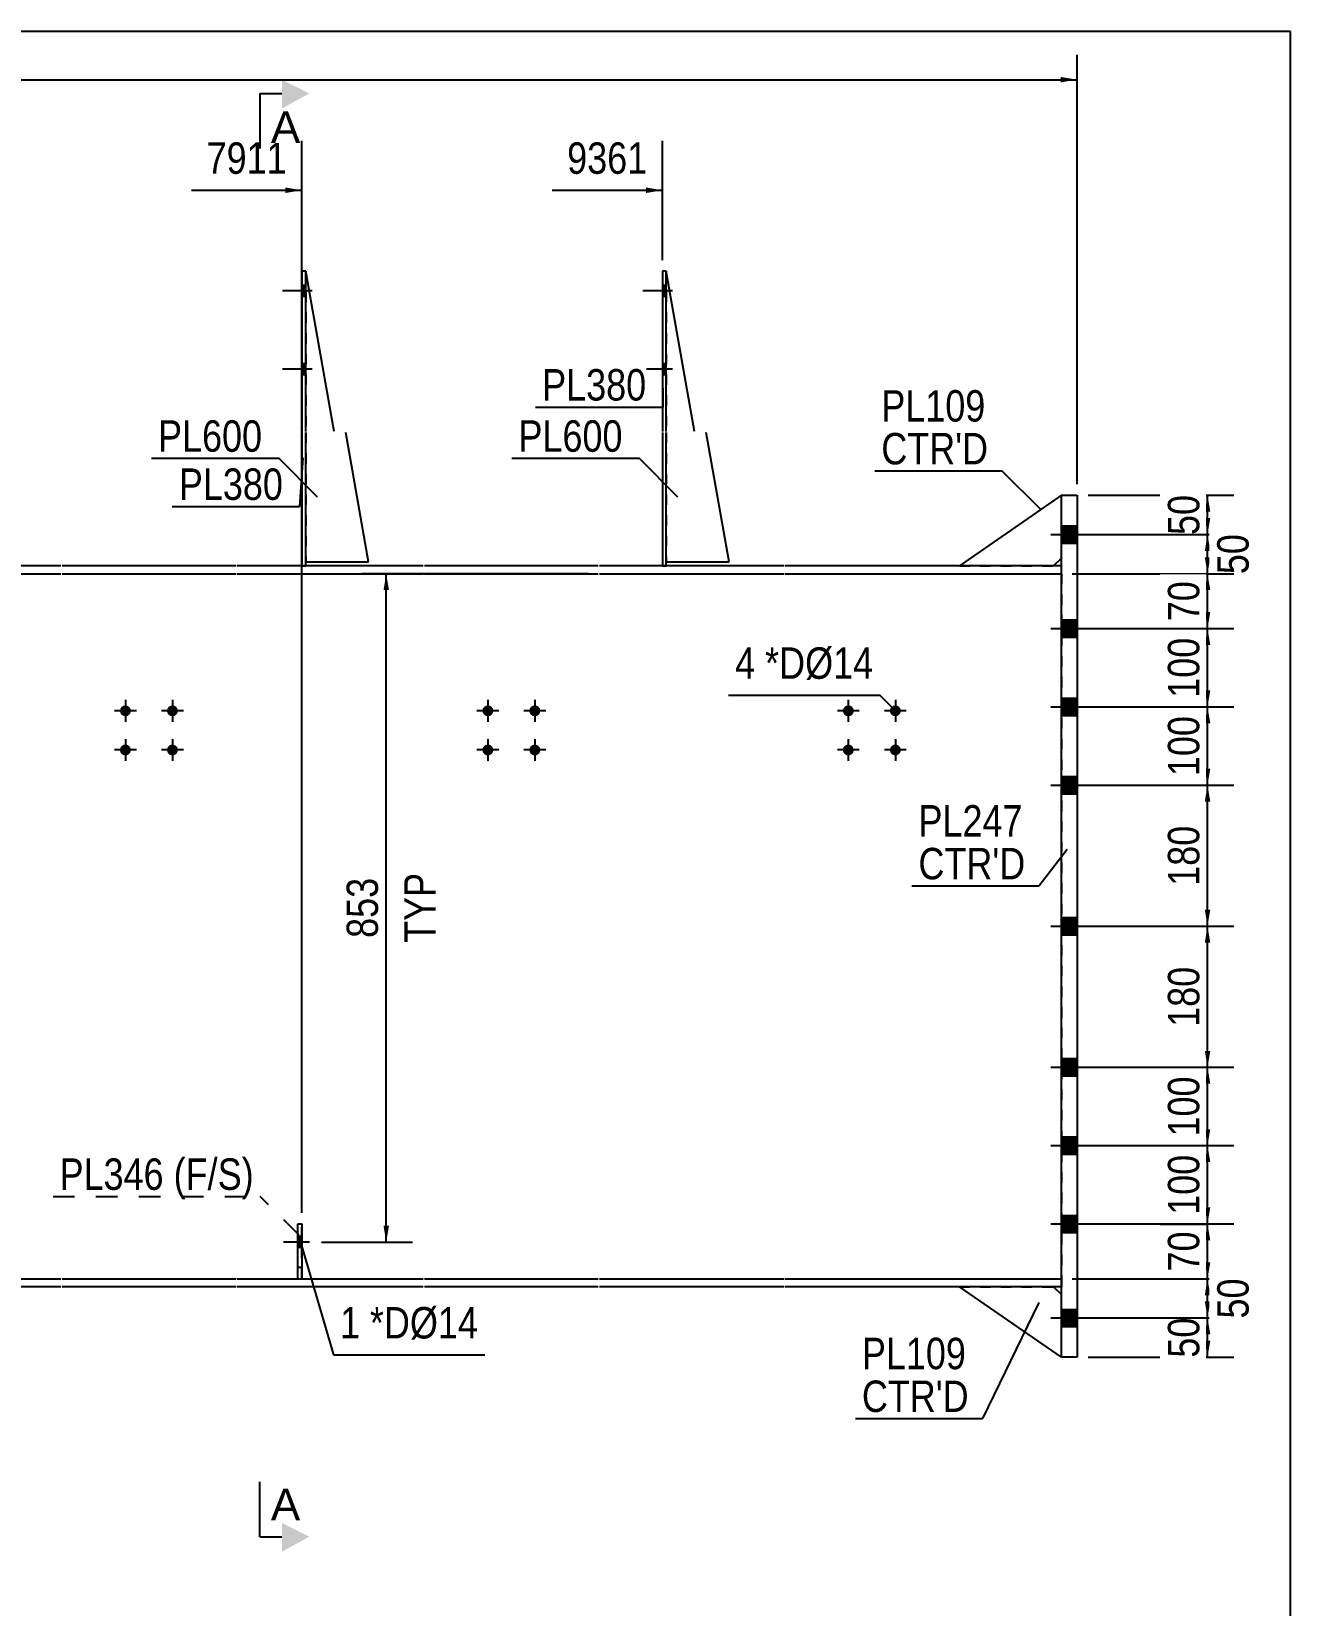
# Model space of a CAD drawing. Header units: millimetres. Extents: x -236 to 177, y -180 to 107.
# Drawn here: x 62 to 176.9, y -36.9 to 106.6 of the extents above; entities that cross this region are included whole.
import ezdxf

# ---------------------------------------------------------------- set-up
doc = ezdxf.new("R2010")
doc.units = ezdxf.units.MM
doc.linetypes.add('DXK_LINE_DOT1', pattern=[1.8814, 0.9407, -0.9407])
doc.linetypes.add('DXK_LINE_DOT2', pattern=[3.9198, 1.9599, -1.9599])
doc.styles.add('Arial', font='ARIAL.TTF', dxfattribs={"height": 0.2})
doc.styles.add('Arial Narrow', font='ARIALN.TTF', dxfattribs={"height": 0.2})

# ---------------------------------------------------------------- blocks, each defined once
blk = doc.blocks.new('Unknown-623346362-1210')
at = {"color": 5, "linetype": 'Continuous'}
for p, q in [((176.87, 106.57), (-233.13, 106.57)), ((176.87, -180.43), (176.87, 106.57))]:
    blk.add_line(p, q, dxfattribs=at)
blk = doc.blocks.new('Bolt-623346362-2163 - 1680')
at = {"linetype": 'Continuous'}
for points in [[(119.94, 82.42), (119.94, 83.42), (119.59, 83.42), (119.59, 82.42)], [(119.94, 82.42), (119.94, 83.42), (119.59, 83.42), (119.59, 82.42)], [(119.94, 75.28), (119.94, 76.28), (119.59, 76.28), (119.59, 75.28)], [(119.94, 75.28), (119.94, 76.28), (119.59, 76.28), (119.59, 75.28)]]:
    blk.add_hatch(color=3, dxfattribs=at).paths.add_polyline_path(points)
at = {"color": 3, "linetype": 'Continuous'}
for p, q in [((119.94, 83.42), (119.59, 83.42)), ((119.94, 83.42), (119.59, 83.42)), ((120.51, 82.92), (117.8, 82.92)), ((120.51, 82.92), (117.8, 82.92)), ((119.94, 82.42), (119.59, 82.42)), ((119.94, 82.42), (119.59, 82.42)), ((119.94, 76.28), (119.59, 76.28)), ((119.94, 76.28), (119.59, 76.28)), ((120.51, 75.78), (117.8, 75.78)), ((120.51, 75.78), (117.8, 75.78)), ((119.94, 75.28), (119.59, 75.28)), ((119.94, 75.28), (119.59, 75.28))]:
    blk.add_line(p, q, dxfattribs=at)
blk = doc.blocks.new('Part-623346362-2196 - 1680')
at = {"color": 2, "linetype": 'Continuous'}
for p, q in [((87.07, 84.71), (86.71, 84.71)), ((86.71, 84.71), (86.71, 70.1)), ((87.07, 70.1), (87.07, 84.71)), ((86.71, 70), (86.71, 57.86)), ((87.07, 57.86), (87.07, 70))]:
    blk.add_line(p, q, dxfattribs=at)
at = {"color": 7, "linetype": 'DXK_LINE_DOT1'}
blk.add_line((86.71, 57.86), (87.07, 57.86), dxfattribs=at)
blk = doc.blocks.new('Part-623346362-2017 - 1680')
at = {"color": 2, "linetype": 'Continuous'}
for p, q in [((155.97, 64.29), (157.4, 64.29)), ((155.97, -14.29), (155.97, 64.29)), ((157.4, 64.29), (157.4, -14.29)), ((157.4, -14.29), (155.97, -14.29))]:
    blk.add_line(p, q, dxfattribs=at)
blk = doc.blocks.new('Part-623346362-1913 - 1680')
at = {"color": 2, "linetype": 'Continuous'}
for p, q in [((89.64, 70.1), (87.07, 84.71)), ((92.78, 58.21), (90.71, 70)), ((87.07, 58.21), (92.78, 58.21))]:
    blk.add_line(p, q, dxfattribs=at)
at = {"color": 7, "linetype": 'DXK_LINE_DOT1'}
for p, q in [((87.07, 84.71), (87.07, 70.1)), ((87.07, 70), (87.07, 58.21))]:
    blk.add_line(p, q, dxfattribs=at)
blk = doc.blocks.new('Part-623346362-2093 - 1680')
at = {"color": 7, "linetype": 'DXK_LINE_DOT1'}
for p, q in [((86.35, -7.14), (86.35, -2.14)), ((86.35, -2.14), (86.71, -2.14)), ((86.71, -7.14), (86.71, -2.14)), ((86.35, -6.07), (86.71, -6.07))]:
    blk.add_line(p, q, dxfattribs=at)
blk = doc.blocks.new('Bolt-623346362-2162 - 1680')
at = {"linetype": 'Continuous'}
for points in [[(155.97, 61.5), (155.97, 59.93), (157.4, 59.93), (157.4, 61.5)], [(155.97, 61.5), (155.97, 59.93), (157.4, 59.93), (157.4, 61.5)], [(155.97, 52.93), (155.97, 51.36), (157.4, 51.36), (157.4, 52.93)], [(155.97, 52.93), (155.97, 51.36), (157.4, 51.36), (157.4, 52.93)], [(155.97, 45.79), (155.97, 44.21), (157.4, 44.21), (157.4, 45.79)], [(155.97, 45.79), (155.97, 44.21), (157.4, 44.21), (157.4, 45.79)], [(155.97, 38.64), (155.97, 37.07), (157.4, 37.07), (157.4, 38.64)], [(155.97, 38.64), (155.97, 37.07), (157.4, 37.07), (157.4, 38.64)], [(155.97, 25.79), (155.97, 24.21), (157.4, 24.21), (157.4, 25.79)], [(155.97, 25.79), (155.97, 24.21), (157.4, 24.21), (157.4, 25.79)], [(155.97, 12.93), (155.97, 11.36), (157.4, 11.36), (157.4, 12.93)], [(155.97, 12.93), (155.97, 11.36), (157.4, 11.36), (157.4, 12.93)], [(155.97, 5.79), (155.97, 4.21), (157.4, 4.21), (157.4, 5.79)], [(155.97, 5.79), (155.97, 4.21), (157.4, 4.21), (157.4, 5.79)], [(155.97, -1.36), (155.97, -2.93), (157.4, -2.93), (157.4, -1.36)], [(155.97, -1.36), (155.97, -2.93), (157.4, -2.93), (157.4, -1.36)], [(155.97, -9.93), (155.97, -11.5), (157.4, -11.5), (157.4, -9.93)], [(155.97, -9.93), (155.97, -11.5), (157.4, -11.5), (157.4, -9.93)]]:
    blk.add_hatch(color=3, dxfattribs=at).paths.add_polyline_path(points)
at = {"color": 3, "linetype": 'Continuous'}
for p, q in [((155.01, 60.71), (161.68, 60.71)), ((155.01, 60.71), (161.68, 60.71)), ((155.97, 61.5), (157.4, 61.5)), ((155.97, 61.5), (157.4, 61.5)), ((155.97, 59.93), (157.4, 59.93)), ((155.97, 59.93), (157.4, 59.93)), ((155.01, 52.14), (161.68, 52.14)), ((155.01, 52.14), (161.68, 52.14)), ((155.97, 52.93), (157.4, 52.93)), ((155.97, 52.93), (157.4, 52.93)), ((155.97, 51.36), (157.4, 51.36)), ((155.97, 51.36), (157.4, 51.36)), ((155.01, 45), (161.68, 45)), ((155.01, 45), (161.68, 45)), ((155.97, 45.79), (157.4, 45.79)), ((155.97, 45.79), (157.4, 45.79)), ((155.97, 44.21), (157.4, 44.21)), ((155.97, 44.21), (157.4, 44.21)), ((155.01, 37.86), (161.68, 37.86)), ((155.01, 37.86), (161.68, 37.86)), ((155.97, 38.64), (157.4, 38.64)), ((155.97, 38.64), (157.4, 38.64)), ((155.97, 37.07), (157.4, 37.07)), ((155.97, 37.07), (157.4, 37.07)), ((155.01, 25), (161.68, 25)), ((155.01, 25), (161.68, 25)), ((155.97, 25.79), (157.4, 25.79)), ((155.97, 25.79), (157.4, 25.79)), ((155.97, 24.21), (157.4, 24.21)), ((155.97, 24.21), (157.4, 24.21)), ((155.97, 12.93), (157.4, 12.93)), ((155.97, 12.93), (157.4, 12.93)), ((155.01, 12.14), (161.68, 12.14)), ((155.01, 12.14), (161.68, 12.14)), ((155.97, 11.36), (157.4, 11.36)), ((155.97, 11.36), (157.4, 11.36)), ((155.97, 5.79), (157.4, 5.79)), ((155.97, 5.79), (157.4, 5.79)), ((155.01, 5), (161.68, 5)), ((155.01, 5), (161.68, 5)), ((155.97, 4.21), (157.4, 4.21)), ((155.97, 4.21), (157.4, 4.21)), ((155.97, -1.36), (157.4, -1.36)), ((155.97, -1.36), (157.4, -1.36)), ((155.01, -2.14), (161.68, -2.14)), ((155.01, -2.14), (161.68, -2.14)), ((155.97, -2.93), (157.4, -2.93)), ((155.97, -2.93), (157.4, -2.93)), ((155.97, -9.93), (157.4, -9.93)), ((155.97, -9.93), (157.4, -9.93)), ((155.01, -10.71), (161.68, -10.71)), ((155.01, -10.71), (161.68, -10.71)), ((155.97, -11.5), (157.4, -11.5)), ((155.97, -11.5), (157.4, -11.5))]:
    blk.add_line(p, q, dxfattribs=at)
blk = doc.blocks.new('Part-623346362-2088 - 1680')
at = {"color": 2, "linetype": 'Continuous'}
for p, q in [((155.97, 64.29), (146.68, 57.86)), ((155.25, 57.86), (155.97, 58.57))]:
    blk.add_line(p, q, dxfattribs=at)
at = {"color": 7, "linetype": 'DXK_LINE_DOT1'}
for p, q in [((155.97, 58.57), (155.97, 64.29)), ((146.68, 57.86), (155.25, 57.86))]:
    blk.add_line(p, q, dxfattribs=at)
blk = doc.blocks.new('Part-623346362-1907 - 1680')
at = {"color": 2, "linetype": 'Continuous'}
for p, q in [((119.94, 84.71), (119.59, 84.71)), ((119.59, 84.71), (119.59, 70.1)), ((119.94, 70.1), (119.94, 84.71)), ((119.59, 70), (119.59, 57.86)), ((119.94, 57.86), (119.94, 70))]:
    blk.add_line(p, q, dxfattribs=at)
at = {"color": 7, "linetype": 'DXK_LINE_DOT1'}
blk.add_line((119.59, 57.86), (119.94, 57.86), dxfattribs=at)
blk = doc.blocks.new('Bolt-623346362-1908 - 1680')
at = {"linetype": 'Continuous'}
for points in [[(87.07, 82.42), (87.07, 83.42), (86.71, 83.42), (86.71, 82.42)], [(87.07, 82.42), (87.07, 83.42), (86.71, 83.42), (86.71, 82.42)], [(87.07, 75.28), (87.07, 76.28), (86.71, 76.28), (86.71, 75.28)], [(87.07, 75.28), (87.07, 76.28), (86.71, 76.28), (86.71, 75.28)]]:
    blk.add_hatch(color=3, dxfattribs=at).paths.add_polyline_path(points)
at = {"color": 3, "linetype": 'Continuous'}
for p, q in [((87.07, 83.42), (86.71, 83.42)), ((87.07, 83.42), (86.71, 83.42)), ((87.64, 82.92), (84.93, 82.92)), ((87.64, 82.92), (84.93, 82.92)), ((87.07, 82.42), (86.71, 82.42)), ((87.07, 82.42), (86.71, 82.42)), ((87.07, 76.28), (86.71, 76.28)), ((87.07, 76.28), (86.71, 76.28)), ((87.64, 75.78), (84.93, 75.78)), ((87.64, 75.78), (84.93, 75.78)), ((87.07, 75.28), (86.71, 75.28)), ((87.07, 75.28), (86.71, 75.28))]:
    blk.add_line(p, q, dxfattribs=at)
blk = doc.blocks.new('Part-623346362-1966 - 1680')
at = {"color": 2, "linetype": 'Continuous'}
for p, q in [((155.97, -14.29), (146.68, -7.86)), ((155.25, -7.86), (155.97, -8.57))]:
    blk.add_line(p, q, dxfattribs=at)
at = {"color": 7, "linetype": 'DXK_LINE_DOT1'}
for p, q in [((146.68, -7.86), (155.25, -7.86)), ((155.97, -14.29), (155.97, -8.57))]:
    blk.add_line(p, q, dxfattribs=at)
blk = doc.blocks.new('Part-623346362-1988 - 1680')
at = {"color": 7, "linetype": 'DXK_LINE_DOT1'}
for p, q in [((31.77, 57.14), (31.77, -7.14)), ((31.77, 57.14), (47.81, 57.14)), ((47.91, 57.14), (64.73, 57.14)), ((64.83, 57.14), (80.68, 57.14)), ((80.78, 57.14), (97.78, 57.14)), ((97.88, 57.14), (113.74, 57.14)), ((113.84, 57.14), (130.66, 57.14)), ((130.76, 57.14), (155.97, 57.14)), ((155.97, 57.14), (155.97, -7.14)), ((31.77, -7.14), (47.81, -7.14)), ((47.91, -7.14), (64.73, -7.14)), ((64.83, -7.14), (80.68, -7.14)), ((80.78, -7.14), (97.78, -7.14)), ((97.88, -7.14), (113.74, -7.14)), ((113.84, -7.14), (130.66, -7.14)), ((130.76, -7.14), (155.97, -7.14))]:
    blk.add_line(p, q, dxfattribs=at)
blk = doc.blocks.new('Part-623346362-2061 - 1680')
at = {"color": 2, "linetype": 'Continuous'}
for p, q in [((26.67, 57.86), (21.67, 57.86)), ((47.81, 57.86), (26.77, 57.86)), ((64.73, 57.86), (47.91, 57.86)), ((80.68, 57.86), (64.83, 57.86)), ((97.78, 57.86), (80.78, 57.86)), ((113.74, 57.86), (97.88, 57.86)), ((130.66, 57.86), (113.84, 57.86)), ((155.97, 57.86), (130.76, 57.86)), ((21.67, 57.14), (26.67, 57.14)), ((26.77, 57.14), (47.81, 57.14)), ((47.91, 57.14), (64.73, 57.14)), ((64.83, 57.14), (80.68, 57.14)), ((80.78, 57.14), (97.78, 57.14)), ((97.88, 57.14), (113.74, 57.14)), ((113.84, 57.14), (130.66, 57.14)), ((130.76, 57.14), (155.97, 57.14))]:
    blk.add_line(p, q, dxfattribs=at)
at = {"color": 7, "linetype": 'DXK_LINE_DOT1'}
for p, q in [((21.67, 57.86), (21.67, 57.14)), ((155.97, 57.14), (155.97, 57.86))]:
    blk.add_line(p, q, dxfattribs=at)
blk = doc.blocks.new('Bolt-623346362-2210 - 1680')
at = {"color": 3, "linetype": 'DXK_LINE_DOT2'}
for p, q in [((86.71, -3.29), (86.35, -3.29)), ((87.28, -3.79), (86.35, -3.79)), ((86.71, -4.29), (86.35, -4.29))]:
    blk.add_line(p, q, dxfattribs=at)
blk = doc.blocks.new('Part-623346362-2252 - 1680')
at = {"color": 2, "linetype": 'Continuous'}
for p, q in [((21.67, -7.14), (26.67, -7.14)), ((26.77, -7.14), (47.81, -7.14)), ((47.91, -7.14), (64.73, -7.14)), ((64.83, -7.14), (80.68, -7.14)), ((80.78, -7.14), (97.78, -7.14)), ((97.88, -7.14), (113.74, -7.14)), ((113.84, -7.14), (130.66, -7.14)), ((130.76, -7.14), (155.97, -7.14)), ((26.67, -7.86), (21.67, -7.86)), ((47.81, -7.86), (26.77, -7.86)), ((64.73, -7.86), (47.91, -7.86)), ((80.68, -7.86), (64.83, -7.86)), ((97.78, -7.86), (80.78, -7.86)), ((113.74, -7.86), (97.88, -7.86)), ((130.66, -7.86), (113.84, -7.86)), ((155.97, -7.86), (130.76, -7.86))]:
    blk.add_line(p, q, dxfattribs=at)
at = {"color": 7, "linetype": 'DXK_LINE_DOT1'}
for p, q in [((21.67, -7.86), (21.67, -7.14)), ((155.97, -7.14), (155.97, -7.86))]:
    blk.add_line(p, q, dxfattribs=at)
blk = doc.blocks.new('Bolt-623346362-2312 - 1680')
at = {"linetype": 'Continuous'}
for points in [[(104.17, 44.64, -1), (103.17, 44.64, -1)], [(108.45, 44.64, -1), (107.45, 44.64, -1)], [(104.17, 41.07, -1), (103.17, 41.07, -1)], [(108.45, 41.07, -1), (107.45, 41.07, -1)]]:
    blk.add_hatch(color=3, dxfattribs=at).paths.add_polyline_path(points)
at = {"color": 3, "linetype": 'Continuous'}
for p, q in [((104.67, 44.64), (102.67, 44.64)), ((103.67, 45.64), (103.67, 43.64)), ((108.95, 44.64), (106.95, 44.64)), ((107.95, 45.64), (107.95, 43.64)), ((103.67, 42.07), (103.67, 40.07)), ((107.95, 42.07), (107.95, 40.07)), ((104.67, 41.07), (102.67, 41.07)), ((108.95, 41.07), (106.95, 41.07))]:
    blk.add_line(p, q, dxfattribs=at)
blk = doc.blocks.new('Bolt-623346362-2313 - 1680')
at = {"linetype": 'Continuous'}
for points in [[(71.11, 44.64, -1), (70.11, 44.64, -1)], [(75.4, 44.64, -1), (74.4, 44.64, -1)], [(71.11, 41.07, -1), (70.11, 41.07, -1)], [(75.4, 41.07, -1), (74.4, 41.07, -1)]]:
    blk.add_hatch(color=3, dxfattribs=at).paths.add_polyline_path(points)
at = {"color": 3, "linetype": 'Continuous'}
for p, q in [((71.61, 44.64), (69.61, 44.64)), ((70.61, 45.64), (70.61, 43.64)), ((75.9, 44.64), (73.9, 44.64)), ((74.9, 45.64), (74.9, 43.64)), ((70.61, 42.07), (70.61, 40.07)), ((74.9, 42.07), (74.9, 40.07)), ((71.61, 41.07), (69.61, 41.07)), ((75.9, 41.07), (73.9, 41.07))]:
    blk.add_line(p, q, dxfattribs=at)
blk = doc.blocks.new('Part-623346362-12278 - 1680')
at = {"color": 2, "linetype": 'Continuous'}
for p, q in [((122.51, 70.1), (119.94, 84.71)), ((125.66, 58.21), (123.58, 70)), ((119.94, 58.21), (125.66, 58.21))]:
    blk.add_line(p, q, dxfattribs=at)
at = {"color": 7, "linetype": 'DXK_LINE_DOT1'}
for p, q in [((119.94, 84.71), (119.94, 70.1)), ((119.94, 70), (119.94, 58.21))]:
    blk.add_line(p, q, dxfattribs=at)
blk = doc.blocks.new('Part-623346362-12279 - 1680')
at = {"color": 2, "linetype": 'Continuous'}
for p, q in [((86.35, -7.14), (86.35, -2.14)), ((86.35, -2.14), (86.71, -2.14)), ((86.71, -2.14), (86.71, -7.14))]:
    blk.add_line(p, q, dxfattribs=at)
blk = doc.blocks.new('Bolt-623346362-12286 - 1680')
at = {"linetype": 'Continuous'}
for points in [[(137.04, 44.64, -1), (136.04, 44.64, -1)], [(141.33, 44.64, -1), (140.33, 44.64, -1)], [(137.04, 41.07, -1), (136.04, 41.07, -1)], [(141.33, 41.07, -1), (140.33, 41.07, -1)]]:
    blk.add_hatch(color=3, dxfattribs=at).paths.add_polyline_path(points)
at = {"color": 3, "linetype": 'Continuous'}
for p, q in [((137.54, 44.64), (135.54, 44.64)), ((136.54, 45.64), (136.54, 43.64)), ((141.83, 44.64), (139.83, 44.64)), ((140.83, 45.64), (140.83, 43.64)), ((136.54, 42.07), (136.54, 40.07)), ((140.83, 42.07), (140.83, 40.07)), ((137.54, 41.07), (135.54, 41.07)), ((141.83, 41.07), (139.83, 41.07))]:
    blk.add_line(p, q, dxfattribs=at)
blk = doc.blocks.new('Bolt-623346362-12287 - 1680')
at = {"linetype": 'Continuous'}
blk.add_hatch(color=3, dxfattribs=at).paths.add_polyline_path([(86.71, -4.29), (86.71, -3.29), (86.35, -3.29), (86.35, -4.29)])
at = {"color": 3, "linetype": 'Continuous'}
for p, q in [((87.39, -3.79), (85.03, -3.79)), ((86.71, -3.29), (86.35, -3.29)), ((86.71, -4.29), (86.35, -4.29))]:
    blk.add_line(p, q, dxfattribs=at)
blk = doc.blocks.new('StraightDimension-623346362-8347 - 1680')
at = {"linetype": 'Continuous'}
for points in [[(169.05, -3.64), (169.3, -2.14), (169.55, -3.64)], [(169.55, -5.64), (169.3, -7.14), (169.05, -5.64)]]:
    blk.add_hatch(color=7, dxfattribs=at).paths.add_polyline_path(points)
at = {"color": 7, "linetype": 'Continuous'}
for p, q in [((156.97, -2.14), (171.7, -2.14)), ((169.3, -7.14), (169.3, -2.14)), ((156.97, -7.14), (171.7, -7.14))]:
    blk.add_line(p, q, dxfattribs=at)
at = {"color": 0}
blk.add_wipeout([(169.15, -2.21), (164.95, -2.21), (164.95, -7.07), (169.15, -7.07)], dxfattribs=at)
at = {"color": 3, "style": 'Arial Narrow'}
blk.add_text('70', height=2.863, rotation=90.0002, dxfattribs=at).set_placement((168.55, -6.47))
blk = doc.blocks.new('StraightDimension-623346362-13445 - 1680')
at = {"linetype": 'Continuous'}
blk.add_hatch(color=7, dxfattribs=at).paths.add_polyline_path([(85.21, 92.35), (86.71, 92.1), (85.21, 91.85)])
at = {"color": 7, "linetype": 'Continuous'}
for p, q in [((86.71, -1.14), (86.71, 96.6)), ((76.65, 92.1), (86.71, 92.1))]:
    blk.add_line(p, q, dxfattribs=at)
at = {"color": 0}
blk.add_wipeout([(85.94, 93), (85.94, 97.2), (77.42, 97.2), (77.42, 93)], dxfattribs=at)
at = {"color": 3, "style": 'Arial Narrow'}
blk.add_text('7911', height=2.863, dxfattribs=at).set_placement((78.02, 93.6))
blk = doc.blocks.new('StraightDimension-623346362-8349 - 1680')
at = {"linetype": 'Continuous'}
for points in [[(169.05, -12.21), (169.3, -10.71), (169.55, -12.21)], [(169.55, -12.79), (169.3, -14.29), (169.05, -12.79)]]:
    blk.add_hatch(color=7, dxfattribs=at).paths.add_polyline_path(points)
at = {"color": 7, "linetype": 'Continuous'}
for p, q in [((156.97, -10.71), (171.7, -10.71)), ((169.3, -14.29), (169.3, -10.71)), ((158.4, -14.29), (171.7, -14.29))]:
    blk.add_line(p, q, dxfattribs=at)
at = {"color": 0}
blk.add_wipeout([(169.15, -10.07), (164.95, -10.07), (164.95, -14.93), (169.15, -14.93)], dxfattribs=at)
at = {"color": 3, "style": 'Arial Narrow'}
blk.add_text('50', height=2.863, rotation=90.0002, dxfattribs=at).set_placement((168.55, -14.33))
blk = doc.blocks.new('StraightDimension-623346362-2369 - 1680')
at = {"linetype": 'Continuous'}
blk.add_hatch(color=7, dxfattribs=at).paths.add_polyline_path([(155.9, 102.43), (157.4, 102.18), (155.9, 101.93)])
at = {"color": 7, "linetype": 'Continuous'}
for p, q in [((157.4, 65.29), (157.4, 104.43)), ((-215.36, 102.18), (157.4, 102.18))]:
    blk.add_line(p, q, dxfattribs=at)
blk = doc.blocks.new('StraightDimension-623346362-2830 - 1680')
at = {"linetype": 'Continuous'}
for points in [[(94.15, 55.64), (94.4, 57.14), (94.65, 55.64)], [(94.65, -2.29), (94.4, -3.79), (94.15, -2.29)]]:
    blk.add_hatch(color=7, dxfattribs=at).paths.add_polyline_path(points)
at = {"color": 7, "linetype": 'Continuous'}
for p, q in [((112.83, 57.14), (92.15, 57.14)), ((94.4, -3.79), (94.4, 57.14)), ((88.48, -3.79), (96.8, -3.79))]:
    blk.add_line(p, q, dxfattribs=at)
at = {"color": 0, "linetype": 'Continuous'}
blk.add_wipeout([(99.5, 30.47), (95.3, 30.47), (95.3, 22.88), (99.5, 22.88)], dxfattribs=at)
at = {"color": 3, "linetype": 'Continuous', "style": 'Arial Narrow'}
blk.add_text('TYP', height=2.863, rotation=90.0002, dxfattribs=at).set_placement((98.9, 23.48))
at = {"color": 0}
blk.add_wipeout([(94.25, 30.02), (90.05, 30.02), (90.05, 23.34), (94.25, 23.34)], dxfattribs=at)
at = {"color": 3, "style": 'Arial Narrow'}
blk.add_text('853', height=2.863, rotation=90.0002, dxfattribs=at).set_placement((93.65, 23.94))
blk = doc.blocks.new('StraightDimension-623346362-8338 - 1680')
at = {"linetype": 'Continuous'}
for points in [[(169.05, 62.79), (169.3, 64.29), (169.55, 62.79)], [(169.55, 62.21), (169.3, 60.71), (169.05, 62.21)]]:
    blk.add_hatch(color=7, dxfattribs=at).paths.add_polyline_path(points)
at = {"color": 7, "linetype": 'Continuous'}
for p, q in [((158.4, 64.29), (171.7, 64.29)), ((169.3, 60.71), (169.3, 64.29)), ((156.97, 60.71), (171.7, 60.71))]:
    blk.add_line(p, q, dxfattribs=at)
at = {"color": 0}
blk.add_wipeout([(169.15, 64.93), (164.95, 64.93), (164.95, 60.07), (169.15, 60.07)], dxfattribs=at)
at = {"color": 3, "style": 'Arial Narrow'}
blk.add_text('50', height=2.863, rotation=90.0002, dxfattribs=at).set_placement((168.55, 60.67))
blk = doc.blocks.new('StraightDimension-623346362-8339 - 1680')
at = {"linetype": 'Continuous'}
for points in [[(169.05, 59.21), (169.3, 60.71), (169.55, 59.21)], [(169.55, 58.64), (169.3, 57.14), (169.05, 58.64)]]:
    blk.add_hatch(color=7, dxfattribs=at).paths.add_polyline_path(points)
at = {"color": 7, "linetype": 'Continuous'}
for p, q in [((156.97, 60.71), (171.55, 60.71)), ((169.3, 57.14), (169.3, 60.71)), ((156.97, 57.14), (171.55, 57.14))]:
    blk.add_line(p, q, dxfattribs=at)
at = {"color": 0}
blk.add_wipeout([(173.65, 61.36), (169.45, 61.36), (169.45, 56.5), (173.65, 56.5)], dxfattribs=at)
at = {"color": 3, "style": 'Arial Narrow'}
blk.add_text('50', height=2.863, rotation=90.0002, dxfattribs=at).set_placement((173.05, 57.1))
blk = doc.blocks.new('StraightDimension-623346362-8340 - 1680')
at = {"linetype": 'Continuous'}
for points in [[(169.05, 55.64), (169.3, 57.14), (169.55, 55.64)], [(169.55, 53.64), (169.3, 52.14), (169.05, 53.64)]]:
    blk.add_hatch(color=7, dxfattribs=at).paths.add_polyline_path(points)
at = {"color": 7, "linetype": 'Continuous'}
for p, q in [((156.97, 57.14), (171.7, 57.14)), ((169.3, 52.14), (169.3, 57.14)), ((156.97, 52.14), (171.7, 52.14))]:
    blk.add_line(p, q, dxfattribs=at)
at = {"color": 0}
blk.add_wipeout([(169.15, 57.07), (164.95, 57.07), (164.95, 52.21), (169.15, 52.21)], dxfattribs=at)
at = {"color": 3, "style": 'Arial Narrow'}
blk.add_text('70', height=2.863, rotation=90.0002, dxfattribs=at).set_placement((168.55, 52.81))
blk = doc.blocks.new('StraightDimension-623346362-8341 - 1680')
at = {"linetype": 'Continuous'}
for points in [[(169.05, 50.64), (169.3, 52.14), (169.55, 50.64)], [(169.55, 46.5), (169.3, 45), (169.05, 46.5)]]:
    blk.add_hatch(color=7, dxfattribs=at).paths.add_polyline_path(points)
at = {"color": 7, "linetype": 'Continuous'}
for p, q in [((156.97, 52.14), (171.7, 52.14)), ((169.3, 45), (169.3, 52.14)), ((156.97, 45), (171.7, 45))]:
    blk.add_line(p, q, dxfattribs=at)
at = {"color": 0}
blk.add_wipeout([(169.15, 51.91), (164.95, 51.91), (164.95, 45.23), (169.15, 45.23)], dxfattribs=at)
at = {"color": 3, "style": 'Arial Narrow'}
blk.add_text('100', height=2.863, rotation=90.0002, dxfattribs=at).set_placement((168.55, 45.83))
blk = doc.blocks.new('StraightDimension-623346362-8342 - 1680')
at = {"linetype": 'Continuous'}
for points in [[(169.05, 43.5), (169.3, 45), (169.55, 43.5)], [(169.55, 39.36), (169.3, 37.86), (169.05, 39.36)]]:
    blk.add_hatch(color=7, dxfattribs=at).paths.add_polyline_path(points)
at = {"color": 7, "linetype": 'Continuous'}
for p, q in [((156.97, 45), (171.7, 45)), ((169.3, 37.86), (169.3, 45)), ((156.97, 37.86), (171.7, 37.86))]:
    blk.add_line(p, q, dxfattribs=at)
at = {"color": 0}
blk.add_wipeout([(169.15, 44.77), (164.95, 44.77), (164.95, 38.09), (169.15, 38.09)], dxfattribs=at)
at = {"color": 3, "style": 'Arial Narrow'}
blk.add_text('100', height=2.863, rotation=90.0002, dxfattribs=at).set_placement((168.55, 38.69))
blk = doc.blocks.new('StraightDimension-623346362-8343 - 1680')
at = {"linetype": 'Continuous'}
for points in [[(169.05, 36.36), (169.3, 37.86), (169.55, 36.36)], [(169.55, 26.5), (169.3, 25), (169.05, 26.5)]]:
    blk.add_hatch(color=7, dxfattribs=at).paths.add_polyline_path(points)
at = {"color": 7, "linetype": 'Continuous'}
for p, q in [((156.97, 37.86), (171.7, 37.86)), ((169.3, 25), (169.3, 37.86)), ((156.97, 25), (171.7, 25))]:
    blk.add_line(p, q, dxfattribs=at)
at = {"color": 0}
blk.add_wipeout([(169.15, 34.77), (164.95, 34.77), (164.95, 28.09), (169.15, 28.09)], dxfattribs=at)
at = {"color": 3, "style": 'Arial Narrow'}
blk.add_text('180', height=2.863, rotation=90.0002, dxfattribs=at).set_placement((168.55, 28.69))
blk = doc.blocks.new('StraightDimension-623346362-8344 - 1680')
at = {"linetype": 'Continuous'}
for points in [[(169.05, 23.5), (169.3, 25), (169.55, 23.5)], [(169.55, 13.64), (169.3, 12.14), (169.05, 13.64)]]:
    blk.add_hatch(color=7, dxfattribs=at).paths.add_polyline_path(points)
at = {"color": 7, "linetype": 'Continuous'}
for p, q in [((156.97, 25), (171.7, 25)), ((169.3, 12.14), (169.3, 25)), ((156.97, 12.14), (171.7, 12.14))]:
    blk.add_line(p, q, dxfattribs=at)
at = {"color": 0}
blk.add_wipeout([(169.15, 21.91), (164.95, 21.91), (164.95, 15.23), (169.15, 15.23)], dxfattribs=at)
at = {"color": 3, "style": 'Arial Narrow'}
blk.add_text('180', height=2.863, rotation=90.0002, dxfattribs=at).set_placement((168.55, 15.83))
blk = doc.blocks.new('StraightDimension-623346362-8345 - 1680')
at = {"linetype": 'Continuous'}
for points in [[(169.05, 10.64), (169.3, 12.14), (169.55, 10.64)], [(169.55, 6.5), (169.3, 5), (169.05, 6.5)]]:
    blk.add_hatch(color=7, dxfattribs=at).paths.add_polyline_path(points)
at = {"color": 7, "linetype": 'Continuous'}
for p, q in [((156.97, 12.14), (171.7, 12.14)), ((169.3, 5), (169.3, 12.14)), ((156.97, 5), (171.7, 5))]:
    blk.add_line(p, q, dxfattribs=at)
at = {"color": 0}
blk.add_wipeout([(169.15, 11.91), (164.95, 11.91), (164.95, 5.23), (169.15, 5.23)], dxfattribs=at)
at = {"color": 3, "style": 'Arial Narrow'}
blk.add_text('100', height=2.863, rotation=90.0002, dxfattribs=at).set_placement((168.55, 5.83))
blk = doc.blocks.new('StraightDimension-623346362-8346 - 1680')
at = {"linetype": 'Continuous'}
for points in [[(169.05, 3.5), (169.3, 5), (169.55, 3.5)], [(169.55, -0.64), (169.3, -2.14), (169.05, -0.64)]]:
    blk.add_hatch(color=7, dxfattribs=at).paths.add_polyline_path(points)
at = {"color": 7, "linetype": 'Continuous'}
for p, q in [((156.97, 5), (171.7, 5)), ((169.3, -2.14), (169.3, 5)), ((156.97, -2.14), (171.7, -2.14))]:
    blk.add_line(p, q, dxfattribs=at)
at = {"color": 0}
blk.add_wipeout([(169.15, 4.77), (164.95, 4.77), (164.95, -1.91), (169.15, -1.91)], dxfattribs=at)
at = {"color": 3, "style": 'Arial Narrow'}
blk.add_text('100', height=2.863, rotation=90.0002, dxfattribs=at).set_placement((168.55, -1.31))
blk = doc.blocks.new('StraightDimension-623346362-8348 - 1680')
at = {"linetype": 'Continuous'}
for points in [[(169.05, -8.64), (169.3, -7.14), (169.55, -8.64)], [(169.55, -9.21), (169.3, -10.71), (169.05, -9.21)]]:
    blk.add_hatch(color=7, dxfattribs=at).paths.add_polyline_path(points)
at = {"color": 7, "linetype": 'Continuous'}
for p, q in [((156.97, -7.14), (171.55, -7.14)), ((169.3, -10.71), (169.3, -7.14)), ((156.97, -10.71), (171.55, -10.71))]:
    blk.add_line(p, q, dxfattribs=at)
at = {"color": 0}
blk.add_wipeout([(173.65, -6.5), (169.45, -6.5), (169.45, -11.36), (173.65, -11.36)], dxfattribs=at)
at = {"color": 3, "style": 'Arial Narrow'}
blk.add_text('50', height=2.863, rotation=90.0002, dxfattribs=at).set_placement((173.05, -10.76))
blk = doc.blocks.new('StraightDimension-623346362-13444 - 1680')
at = {"linetype": 'Continuous'}
blk.add_hatch(color=7, dxfattribs=at).paths.add_polyline_path([(118.09, 92.35), (119.59, 92.1), (118.09, 91.85)])
at = {"color": 7, "linetype": 'Continuous'}
for p, q in [((119.59, 85.71), (119.59, 96.6)), ((109.52, 92.1), (119.59, 92.1))]:
    blk.add_line(p, q, dxfattribs=at)
at = {"color": 0}
blk.add_wipeout([(118.81, 93), (118.81, 97.2), (110.3, 97.2), (110.3, 93)], dxfattribs=at)
at = {"color": 3, "style": 'Arial Narrow'}
blk.add_text('9361', height=2.863, dxfattribs=at).set_placement((110.9, 93.6))
blk = doc.blocks.new('SectionMark-623346362-2873 - 1680')
at = {"color": 7, "linetype": 'Continuous'}
for p, q in [((82.88, 100.92), (82.88, 95.92)), ((82.88, 100.92), (84.88, 100.92)), ((82.88, -30.65), (82.88, -25.65)), ((82.88, -30.65), (84.88, -30.65))]:
    blk.add_line(p, q, dxfattribs=at)
at = {"color": 0, "linetype": 'Continuous'}
for points in [[(86.55, 96.42), (86.55, 99.42), (83.88, 99.42), (83.88, 96.42)], [(86.55, -29.15), (86.55, -26.15), (83.88, -26.15), (83.88, -29.15)]]:
    blk.add_wipeout(points, dxfattribs=at)
at = {"linetype": 'Continuous'}
for points in [[(84.88, 102.17), (87.38, 100.92), (84.88, 99.54)], [(84.88, -29.4), (87.38, -30.65), (84.88, -32.03)]]:
    blk.add_hatch(color=7, dxfattribs=at).paths.add_polyline_path(points)
at = {"color": 136, "linetype": 'Continuous', "style": 'Arial'}
for p in [(83.88, 96.42), (83.88, -29.15)]:
    blk.add_text('A', height=2.87, dxfattribs=at).set_placement(p)
blk = doc.blocks.new('Mark-623346362-2084 - 1680')
at = {"color": 7, "linetype": 'Continuous'}
blk.add_line((154.09, 62.98), (150.55, 66.51), dxfattribs=at)
at = {"color": 0}
for points in [[(149.05, 71.01), (149.05, 74.01), (139.55, 74.01), (139.55, 71.01)], [(149.31, 67.11), (149.31, 70.11), (139.55, 70.11), (139.55, 67.11)]]:
    blk.add_wipeout(points, dxfattribs=at)
for points in [[(149.05, 71.01), (149.05, 74.01), (139.55, 74.01), (139.55, 71.01)], [(149.31, 67.11), (149.31, 70.11), (139.55, 70.11), (139.55, 67.11)]]:
    blk.add_wipeout(points, dxfattribs=at)
at = {"color": 7, "linetype": 'Continuous'}
blk.add_line((138.95, 66.51), (150.55, 66.51), dxfattribs=at)
at = {"color": 3, "style": 'Arial Narrow'}
blk.add_text('PL109', height=2.863, dxfattribs=at).set_placement((139.55, 71.01))
at = {"color": 1, "style": 'Arial Narrow'}
blk.add_text("CTR'D", height=2.863, dxfattribs=at).set_placement((139.55, 67.11))
blk = doc.blocks.new('Mark-623346362-12386 - 1680')
at = {"color": 7, "linetype": 'Continuous'}
for p in [(125.62, 46.06), (140.83, 44.64)]:
    blk.add_line(p, (139.41, 46.06), dxfattribs=at)
at = {"color": 0}
for points in [[(128.05, 47.56), (128.05, 50.56), (126.22, 50.56), (126.22, 47.56)], [(132.6, 47.56), (132.6, 50.56), (128.95, 50.56), (128.95, 47.56)]]:
    blk.add_wipeout(points, dxfattribs=at)
for points in [[(128.05, 47.56), (128.05, 50.56), (126.22, 50.56), (126.22, 47.56)], [(132.6, 47.56), (132.6, 50.56), (128.95, 50.56), (128.95, 47.56)]]:
    blk.add_wipeout(points, dxfattribs=at)
at = {"color": 3, "style": 'Arial Narrow'}
blk.add_text('4', height=2.86, dxfattribs=at).set_placement((126.22, 47.56))
at = {"color": 0}
blk.add_wipeout([(138.81, 47.56), (138.81, 50.56), (132.6, 50.56), (132.6, 47.56)], dxfattribs=at)
blk.add_wipeout([(138.81, 47.56), (138.81, 50.56), (132.6, 50.56), (132.6, 47.56)], dxfattribs=at)
at = {"color": 3, "style": 'Arial Narrow'}
for s, p in [('*D', (128.95, 47.56)), ('Ø14', (132.6, 47.56))]:
    blk.add_text(s, height=2.863, dxfattribs=at).set_placement(p)
blk = doc.blocks.new('Mark-623346362-2013 - 1680')
at = {"color": 7, "linetype": 'Continuous'}
blk.add_line((156.51, 32), (153.95, 28.68), dxfattribs=at)
at = {"color": 0}
for points in [[(152.45, 33.18), (152.45, 36.18), (142.94, 36.18), (142.94, 33.18)], [(152.7, 29.28), (152.7, 32.28), (142.94, 32.28), (142.94, 29.28)]]:
    blk.add_wipeout(points, dxfattribs=at)
for points in [[(152.45, 33.18), (152.45, 36.18), (142.94, 36.18), (142.94, 33.18)], [(152.7, 29.28), (152.7, 32.28), (142.94, 32.28), (142.94, 29.28)]]:
    blk.add_wipeout(points, dxfattribs=at)
at = {"color": 7, "linetype": 'Continuous'}
blk.add_line((142.34, 28.68), (153.95, 28.68), dxfattribs=at)
at = {"color": 3, "style": 'Arial Narrow'}
blk.add_text('PL247', height=2.863, dxfattribs=at).set_placement((142.94, 33.18))
at = {"color": 1, "style": 'Arial Narrow'}
blk.add_text("CTR'D", height=2.863, dxfattribs=at).set_placement((142.94, 29.28))
blk = doc.blocks.new('Mark-623346362-1903 - 1680')
at = {"color": 7, "linetype": 'Continuous'}
blk.add_line((119.59, 75.82), (119.62, 72.33), dxfattribs=at)
at = {"color": 0}
blk.add_wipeout([(118.12, 72.93), (118.12, 75.93), (108.62, 75.93), (108.62, 72.93)], dxfattribs=at)
blk.add_wipeout([(118.12, 72.93), (118.12, 75.93), (108.62, 75.93), (108.62, 72.93)], dxfattribs=at)
at = {"color": 7, "linetype": 'Continuous'}
blk.add_line((108.02, 72.33), (119.62, 72.33), dxfattribs=at)
at = {"color": 3, "style": 'Arial Narrow'}
blk.add_text('PL380', height=2.863, dxfattribs=at).set_placement((108.62, 72.93))
blk = doc.blocks.new('Mark-623346362-1909 - 1680')
at = {"color": 7, "linetype": 'Continuous'}
blk.add_line((88.13, 64.12), (84.59, 67.66), dxfattribs=at)
at = {"color": 0}
blk.add_wipeout([(83.09, 68.26), (83.09, 71.26), (73.59, 71.26), (73.59, 68.26)], dxfattribs=at)
blk.add_wipeout([(83.09, 68.26), (83.09, 71.26), (73.59, 71.26), (73.59, 68.26)], dxfattribs=at)
at = {"color": 7, "linetype": 'Continuous'}
blk.add_line((72.99, 67.66), (84.59, 67.66), dxfattribs=at)
at = {"color": 3, "style": 'Arial Narrow'}
blk.add_text('PL600', height=2.863, dxfattribs=at).set_placement((73.59, 68.26))
blk = doc.blocks.new('Mark-623346362-1962 - 1680')
at = {"color": 7, "linetype": 'Continuous'}
blk.add_line((153.9, -9.3), (148.78, -19.88), dxfattribs=at)
at = {"color": 0}
for points in [[(147.28, -15.38), (147.28, -12.38), (137.78, -12.38), (137.78, -15.38)], [(147.53, -19.28), (147.53, -16.28), (137.78, -16.28), (137.78, -19.28)]]:
    blk.add_wipeout(points, dxfattribs=at)
for points in [[(147.28, -15.38), (147.28, -12.38), (137.78, -12.38), (137.78, -15.38)], [(147.53, -19.28), (147.53, -16.28), (137.78, -16.28), (137.78, -19.28)]]:
    blk.add_wipeout(points, dxfattribs=at)
at = {"color": 7, "linetype": 'Continuous'}
blk.add_line((137.18, -19.88), (148.78, -19.88), dxfattribs=at)
at = {"color": 3, "style": 'Arial Narrow'}
blk.add_text('PL109', height=2.863, dxfattribs=at).set_placement((137.78, -15.38))
at = {"color": 1, "style": 'Arial Narrow'}
blk.add_text("CTR'D", height=2.863, dxfattribs=at).set_placement((137.78, -19.28))
blk = doc.blocks.new('Mark-623346362-2089 - 1680')
at = {"color": 0}
for points in [[(74.11, 0.97), (74.11, 3.97), (64.61, 3.97), (64.61, 0.97)], [(82.31, 0.97), (82.31, 3.97), (75.01, 3.97), (75.01, 0.97)]]:
    blk.add_wipeout(points, dxfattribs=at)
for points in [[(74.11, 0.97), (74.11, 3.97), (64.61, 3.97), (64.61, 0.97)], [(82.31, 0.97), (82.31, 3.97), (75.01, 3.97), (75.01, 0.97)]]:
    blk.add_wipeout(points, dxfattribs=at)
at = {"color": 7, "linetype": 'DXK_LINE_DOT2'}
for p in [(64.01, 0.37), (86.45, -3.16)]:
    blk.add_line(p, (82.91, 0.37), dxfattribs=at)
at = {"color": 3, "style": 'Arial Narrow'}
for s, p in [('PL346', (64.61, 0.97)), ('(F/', (75.01, 0.97)), ('S)', (79.03, 0.97))]:
    blk.add_text(s, height=2.863, dxfattribs=at).set_placement(p)
blk = doc.blocks.new('Mark-623346362-2192 - 1680')
at = {"color": 7, "linetype": 'Continuous'}
blk.add_line((86.8, 67.69), (86.5, 63.27), dxfattribs=at)
at = {"color": 0}
blk.add_wipeout([(85, 63.87), (85, 66.87), (75.49, 66.87), (75.49, 63.87)], dxfattribs=at)
blk.add_wipeout([(85, 63.87), (85, 66.87), (75.49, 66.87), (75.49, 63.87)], dxfattribs=at)
at = {"color": 7, "linetype": 'Continuous'}
blk.add_line((74.89, 63.27), (86.5, 63.27), dxfattribs=at)
at = {"color": 3, "style": 'Arial Narrow'}
blk.add_text('PL380', height=2.863, dxfattribs=at).set_placement((75.49, 63.87))
blk = doc.blocks.new('Mark-623346362-12387 - 1680')
at = {"color": 7, "linetype": 'Continuous'}
blk.add_line((121, 64.12), (117.46, 67.66), dxfattribs=at)
at = {"color": 0}
blk.add_wipeout([(115.96, 68.26), (115.96, 71.26), (106.46, 71.26), (106.46, 68.26)], dxfattribs=at)
blk.add_wipeout([(115.96, 68.26), (115.96, 71.26), (106.46, 71.26), (106.46, 68.26)], dxfattribs=at)
at = {"color": 7, "linetype": 'Continuous'}
blk.add_line((105.86, 67.66), (117.46, 67.66), dxfattribs=at)
at = {"color": 3, "style": 'Arial Narrow'}
blk.add_text('PL600', height=2.863, dxfattribs=at).set_placement((106.46, 68.26))
blk = doc.blocks.new('Mark-623346362-12384 - 1680')
at = {"color": 7, "linetype": 'Continuous'}
blk.add_line((89.59, -14.08), (103.38, -14.08), dxfattribs=at)
at = {"color": 0}
for points in [[(92.01, -12.58), (92.01, -9.58), (90.19, -9.58), (90.19, -12.58)], [(96.56, -12.58), (96.56, -9.58), (92.91, -9.58), (92.91, -12.58)]]:
    blk.add_wipeout(points, dxfattribs=at)
for points in [[(92.01, -12.58), (92.01, -9.58), (90.19, -9.58), (90.19, -12.58)], [(96.56, -12.58), (96.56, -9.58), (92.91, -9.58), (92.91, -12.58)]]:
    blk.add_wipeout(points, dxfattribs=at)
at = {"color": 7, "linetype": 'Continuous'}
blk.add_line((86.59, -3.79), (89.59, -14.08), dxfattribs=at)
at = {"color": 3, "style": 'Arial Narrow'}
blk.add_text('1', height=2.86, dxfattribs=at).set_placement((90.19, -12.58))
at = {"color": 0}
blk.add_wipeout([(102.78, -12.58), (102.78, -9.58), (96.56, -9.58), (96.56, -12.58)], dxfattribs=at)
blk.add_wipeout([(102.78, -12.58), (102.78, -9.58), (96.56, -9.58), (96.56, -12.58)], dxfattribs=at)
at = {"color": 3, "style": 'Arial Narrow'}
for s, p in [('*D', (92.91, -12.58)), ('Ø14', (96.56, -12.58))]:
    blk.add_text(s, height=2.863, dxfattribs=at).set_placement(p)

msp = doc.modelspace()

# ---------------------------------------------------------------- block references
for name in ['Unknown-623346362-1210', 'Part-623346362-2196 - 1680', 'Part-623346362-1913 - 1680', 'Part-623346362-1907 - 1680', 'Part-623346362-12278 - 1680', 'Bolt-623346362-1908 - 1680', 'Bolt-623346362-2163 - 1680', 'Part-623346362-2088 - 1680', 'Part-623346362-2017 - 1680', 'Bolt-623346362-2162 - 1680', 'Part-623346362-2061 - 1680', 'Part-623346362-1988 - 1680', 'Bolt-623346362-2313 - 1680', 'Bolt-623346362-2312 - 1680', 'Bolt-623346362-12286 - 1680', 'Part-623346362-2093 - 1680', 'Part-623346362-12279 - 1680', 'Bolt-623346362-12287 - 1680', 'Bolt-623346362-2210 - 1680', 'Part-623346362-2252 - 1680', 'Part-623346362-1966 - 1680']:
    msp.add_blockref(name, (0, 0))

# ---------------------------------------------------------------- next in the draw order: block references
for name in ['StraightDimension-623346362-13445 - 1680', 'StraightDimension-623346362-2830 - 1680', 'Mark-623346362-12386 - 1680', 'StraightDimension-623346362-8347 - 1680', 'Mark-623346362-1962 - 1680', 'StraightDimension-623346362-8349 - 1680']:
    msp.add_blockref(name, (0, 0))

# ---------------------------------------------------------------- next in the draw order: block references
for name in ['StraightDimension-623346362-2369 - 1680', 'StraightDimension-623346362-8348 - 1680']:
    msp.add_blockref(name, (0, 0))

# ---------------------------------------------------------------- next in the draw order: block references
for name in ['SectionMark-623346362-2873 - 1680', 'StraightDimension-623346362-13444 - 1680', 'Mark-623346362-1903 - 1680', 'Mark-623346362-2084 - 1680', 'Mark-623346362-12387 - 1680', 'StraightDimension-623346362-8338 - 1680']:
    msp.add_blockref(name, (0, 0))

# ---------------------------------------------------------------- next in the draw order: block references
for name in ['Mark-623346362-1909 - 1680', 'StraightDimension-623346362-8339 - 1680', 'Mark-623346362-2089 - 1680']:
    msp.add_blockref(name, (0, 0))

# ---------------------------------------------------------------- next in the draw order: block references
for name in ['Mark-623346362-2192 - 1680', 'StraightDimension-623346362-8340 - 1680', 'Mark-623346362-12384 - 1680']:
    msp.add_blockref(name, (0, 0))

# ---------------------------------------------------------------- next in the draw order: block references
msp.add_blockref('StraightDimension-623346362-8341 - 1680', (0, 0))

# ---------------------------------------------------------------- next in the draw order: block references
msp.add_blockref('StraightDimension-623346362-8342 - 1680', (0, 0))

# ---------------------------------------------------------------- next in the draw order: block references
msp.add_blockref('StraightDimension-623346362-8343 - 1680', (0, 0))

# ---------------------------------------------------------------- next in the draw order: block references
for name in ['Mark-623346362-2013 - 1680', 'StraightDimension-623346362-8344 - 1680']:
    msp.add_blockref(name, (0, 0))

# ---------------------------------------------------------------- next in the draw order: block references
msp.add_blockref('StraightDimension-623346362-8345 - 1680', (0, 0))

# ---------------------------------------------------------------- next in the draw order: block references
msp.add_blockref('StraightDimension-623346362-8346 - 1680', (0, 0))

doc.saveas('drawing.dxf')
